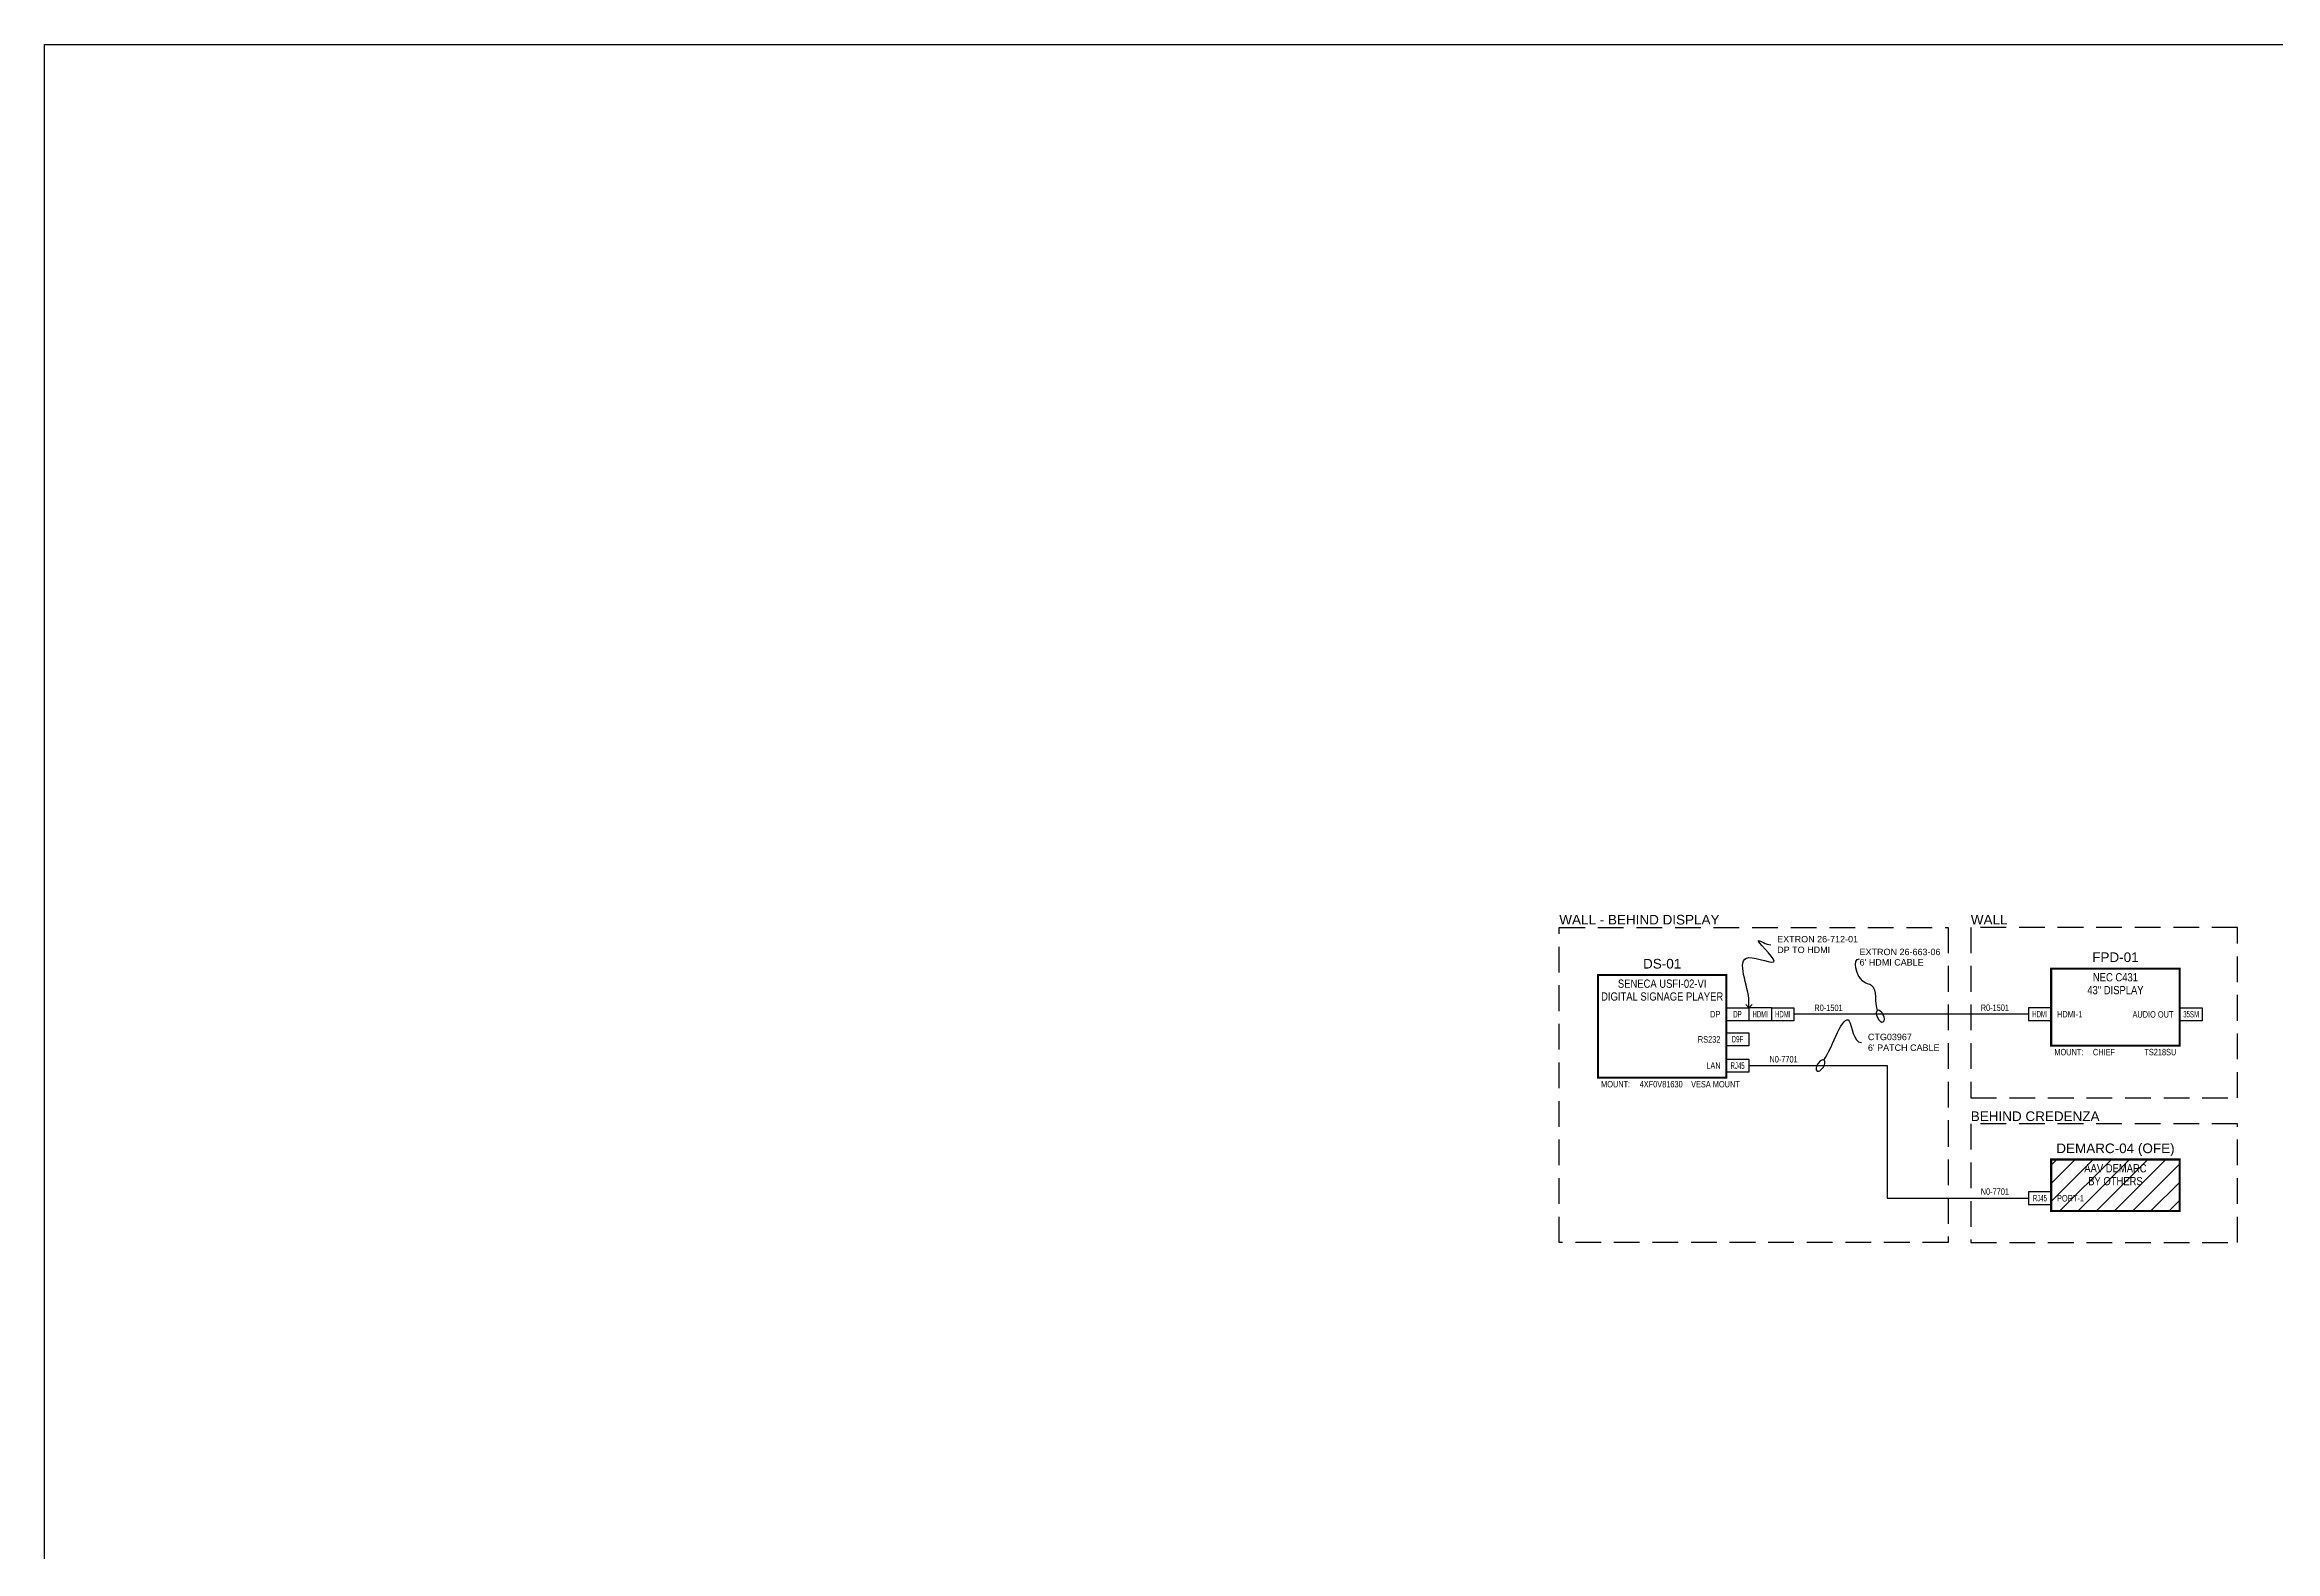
# Model space of a CAD drawing. Extents: x 0 to 120, y 0 to 39.
# Drawn here: x 36.71 to 58.39, y 14.65 to 29.3 of the extents above; entities that cross this region are included whole.
import ezdxf
from ezdxf import colors
from ezdxf.entities.mleader import LeaderData, LeaderLine
from ezdxf.enums import TextEntityAlignment as Align
from ezdxf.math import Vec2, Vec3

# ---------------------------------------------------------------- set-up
doc = ezdxf.new("R2010")
doc.units = 0
doc.header["$MEASUREMENT"] = 0
doc.linetypes.add('HIDDEN', pattern=[0.375, 0.25, -0.125])
doc.layers.get('0').update_dxf_attribs({"linetype": 'CONTINUOUS'})
doc.layers.get('DEFPOINTS').update_dxf_attribs({"linetype": 'CONTINUOUS'})
for name, color, linetype in [('AV-Func-AudL', 170, 'CONTINUOUS'), ('AV-Func-Ctrl', 210, 'CONTINUOUS'), ('AV-Func-DLAN', 214, 'CONTINUOUS'), ('AV-Func-VidD', 103, 'CONTINUOUS'), ('CABLE-NUM', 7, 'CONTINUOUS'), ('Cable_Riser', 7, 'HIDDEN'), ('DEVICE-NUM', 7, 'CONTINUOUS')]:
    doc.layers.add(name, color=color, linetype=linetype)
doc.styles.add('Cable Number', font='ARIALN.TTF')
doc.styles.add('Connection Detail', font='swisscl.ttf')
doc.styles.add('DimText', font='romans.shx')
doc.styles.add('NARROW', font='ARIALN.TTF')
doc.styles.get("Standard").update_dxf_attribs({"font": 'arial.ttf'})
doc.styles.add('Standard 2', font='arial.ttf', dxfattribs={"height": 0.0625})

# ---------------------------------------------------------------- blocks, each defined once
blk = doc.blocks.new('*U124')
at = {"style": 'NARROW'}
blk.add_text('MOUNT:', height=0.0625, dxfattribs=at).set_placement((0.03125, -0.09375))
for tag, p in [('MOUNT-MFG1', (0.40625, -0.09375)), ('MOUNT-MODEL1', (0.90625, -0.09375))]:
    blk.add_attdef(tag, p, '', height=0.0625, dxfattribs=at)
blk = doc.blocks.new('*U45')
for p, q in [((0, 0.062), (0.219, 0.062)), ((0.031, 0.062), (0.188, 0.062)), ((0.219, -0.063), (0, -0.063)), ((0.188, -0.063), (0.031, -0.063))]:
    blk.add_line(p, q)
for points in [[(0, 0.062), (0, -0.063)], [(0.219, 0.062), (0.219, -0.063)]]:
    blk.add_lwpolyline(points)
at = {"style": 'DimText'}
blk.add_text('KMM V1.0 (C)', height=9.999999999999999e-52, dxfattribs=at).set_placement((0.219, 0.062))
at = {"style": 'Connection Detail', "width": 0.75}
blk.add_attdef('CONNECTOR', text='', height=0.0625, dxfattribs=at).set_placement((0.106, 0), align=Align.MIDDLE_CENTER)
at = {"style": 'Connection Detail'}
blk.add_attdef('CON-DETAIL', text='', height=0.0625, dxfattribs=at).set_placement((0.281, -0.116), align=Align.TOP_LEFT)
at = {"layer": 'CABLE-NUM', "style": 'NARROW'}
blk.add_attdef('DEVICE', text='', height=0.0625, dxfattribs=at).set_placement((-0.063, 0.031), align=Align.TOP_RIGHT)
blk = doc.blocks.new('*U123')
at = {"const_width": 0.02}
blk.add_lwpolyline([(0, 0.382), (1.25, 0.382), (1.25, -0.368), (0, -0.368)], close=True, dxfattribs=at)
for p in [(1.25, 0), (1.25, -0.25)]:
    blk.add_point(p)
at = {"layer": 'DEFPOINTS'}
for p in [(0, 0), (0, -0.25)]:
    blk.add_point(p, dxfattribs=at)
blk.add_attdef('DEVICE', text='', height=0.0938).set_placement((0.625, 0.444), align=Align.CENTER)
at = {"style": 'NARROW'}
for tag, p in [('MODEL', (0.625, 0.257)), ('DESC', (0.625, 0.132))]:
    blk.add_attdef(tag, text='', height=0.08, dxfattribs=at).set_placement(p, align=Align.CENTER)
for tag, p in [('INPUT1', (0.062, 0.007)), ('INPUT2', (0.062, -0.243))]:
    blk.add_attdef(tag, text='', height=0.0625, dxfattribs=at).set_placement(p, align=Align.MIDDLE_LEFT)
for tag, p in [('OUTPUT1', (1.187, 0.007)), ('OUTPUT2', (1.187, -0.243))]:
    blk.add_attdef(tag, text='', height=0.0625, dxfattribs=at).set_placement(p, align=Align.MIDDLE_RIGHT)
blk = doc.blocks.new('Connector-G')
for p, q in [((0, 0.062), (-0.219, 0.062)), ((-0.031, 0.062), (-0.188, 0.062)), ((-0.219, -0.062), (0, -0.062)), ((-0.188, -0.062), (-0.031, -0.062))]:
    blk.add_line(p, q)
for points in [[(-0.219, 0.062), (-0.219, -0.062)], [(0, 0.062), (0, -0.062)]]:
    blk.add_lwpolyline(points)
at = {"style": 'DimText'}
blk.add_text('KMM V1.0 (C)', height=9.999999999999999e-52, dxfattribs=at).set_placement((-0.219, 0.062))
at = {"style": 'Connection Detail', "width": 0.75}
blk.add_attdef('CONNECTOR', text='', height=0.0625, dxfattribs=at).set_placement((-0.109, 0), align=Align.MIDDLE_CENTER)
at = {"style": 'Connection Detail'}
blk.add_attdef('CON-DETAIL', text='', height=0.0625, dxfattribs=at).set_placement((-0.281, -0.116), align=Align.TOP_RIGHT)
at = {"layer": 'CABLE-NUM', "style": 'NARROW'}
blk.add_attdef('DEVICE', text='', height=0.0625, dxfattribs=at).set_placement((0.062, 0.031), align=Align.TOP_LEFT)
blk = doc.blocks.new('*U122')
at = {"const_width": 0.02}
blk.add_lwpolyline([(0, 0.382), (1.25, 0.382), (1.25, -0.618), (0, -0.618)], close=True, dxfattribs=at)
for p in [(1.25, 0.007), (1.25, -0.243), (1.25, -0.493)]:
    blk.add_point(p)
at = {"layer": 'DEFPOINTS'}
for p in [(0, 0), (0, -0.25), (0, -0.5)]:
    blk.add_point(p, dxfattribs=at)
blk.add_attdef('DEVICE', text='', height=0.0938).set_placement((0.625, 0.444), align=Align.CENTER)
at = {"style": 'NARROW'}
for tag, p in [('MODEL', (0.625, 0.257)), ('DESC', (0.625, 0.132))]:
    blk.add_attdef(tag, text='', height=0.08, dxfattribs=at).set_placement(p, align=Align.CENTER)
for tag, p in [('INPUT1', (0.062, 0.007)), ('INPUT2', (0.062, -0.243)), ('INPUT3', (0.062, -0.493))]:
    blk.add_attdef(tag, text='', height=0.0625, dxfattribs=at).set_placement(p, align=Align.MIDDLE_LEFT)
for tag, p in [('OUTPUT1', (1.187, 0.007)), ('OUTPUT2', (1.187, -0.243)), ('OUTPUT3', (1.187, -0.493))]:
    blk.add_attdef(tag, text='', height=0.0625, dxfattribs=at).set_placement(p, align=Align.MIDDLE_RIGHT)
blk = doc.blocks.new('*U31')
for p, q in [((0, 0.062), (0.219, 0.062)), ((0.031, 0.062), (0.188, 0.062)), ((0.219, -0.063), (0, -0.063)), ((0.188, -0.063), (0.031, -0.063))]:
    blk.add_line(p, q)
for points in [[(0, 0.062), (0, -0.063)], [(0.219, 0.062), (0.219, -0.063)]]:
    blk.add_lwpolyline(points)
at = {"style": 'DimText'}
blk.add_text('KMM V1.0 (C)', height=9.999999999999999e-52, dxfattribs=at).set_placement((0.219, 0.062))
at = {"style": 'Connection Detail', "width": 0.75}
blk.add_attdef('CONNECTOR', text='', height=0.0625, dxfattribs=at).set_placement((0.106, 0), align=Align.MIDDLE_CENTER)
at = {"style": 'Connection Detail'}
blk.add_attdef('CON-DETAIL', text='', height=0.0625, dxfattribs=at).set_placement((0.281, -0.116), align=Align.TOP_LEFT)
at = {"layer": 'CABLE-NUM', "style": 'NARROW'}
blk.add_attdef('DEVICE', text='', height=0.0625, dxfattribs=at).set_placement((-0.063, 0.031), align=Align.TOP_RIGHT)
blk = doc.blocks.new('*U126')
for p, q in [((0, 0.062), (0.219, 0.062)), ((0.031, 0.062), (0.188, 0.062)), ((0.219, -0.063), (0, -0.063)), ((0.188, -0.063), (0.031, -0.063))]:
    blk.add_line(p, q)
for points in [[(0, 0.062), (0, -0.063)], [(0.219, 0.062), (0.219, -0.063)]]:
    blk.add_lwpolyline(points)
at = {"style": 'DimText'}
blk.add_text('KMM V1.0 (C)', height=9.999999999999999e-52, dxfattribs=at).set_placement((0.219, 0.062))
at = {"style": 'Connection Detail', "width": 0.75}
blk.add_attdef('CONNECTOR', text='', height=0.0625, dxfattribs=at).set_placement((0.106, 0), align=Align.MIDDLE_CENTER)
at = {"style": 'Connection Detail'}
blk.add_attdef('CON-DETAIL', text='', height=0.0625, dxfattribs=at).set_placement((0.281, -0.116), align=Align.TOP_LEFT)
at = {"layer": 'CABLE-NUM', "style": 'NARROW'}
blk.add_attdef('DEVICE', text='', height=0.0625, dxfattribs=at).set_placement((-0.063, 0.031), align=Align.TOP_RIGHT)
blk = doc.blocks.new('*U125')
at = {"const_width": 0.02}
blk.add_lwpolyline([(0, 0.382), (1.25, 0.382), (1.25, -0.118), (0, -0.118)], close=True, dxfattribs=at)
blk.add_point((1.25, 0.007))
at = {"layer": 'DEFPOINTS'}
blk.add_point((0, 0), dxfattribs=at)
blk.add_attdef('DEVICE', text='', height=0.0938).set_placement((0.625, 0.444), align=Align.CENTER)
at = {"style": 'NARROW'}
for tag, p in [('MODEL', (0.625, 0.257)), ('DESC', (0.625, 0.132))]:
    blk.add_attdef(tag, text='', height=0.08, dxfattribs=at).set_placement(p, align=Align.CENTER)
blk.add_attdef('INPUT1', text='', height=0.0625, dxfattribs=at).set_placement((0.062, 0.007), align=Align.MIDDLE_LEFT)
blk.add_attdef('OUTPUT1', text='', height=0.0625, dxfattribs=at).set_placement((1.187, 0.007), align=Align.MIDDLE_RIGHT)
blk = doc.blocks.new('*U60')
for p, q in [((0, 0.062), (-0.219, 0.062)), ((-0.031, 0.062), (-0.188, 0.062)), ((-0.219, -0.063), (0, -0.063)), ((-0.188, -0.063), (-0.031, -0.063))]:
    blk.add_line(p, q)
for points in [[(-0.219, 0.062), (-0.219, -0.063)], [(0, 0.062), (0, -0.063)]]:
    blk.add_lwpolyline(points)
at = {"style": 'DimText'}
blk.add_text('KMM V1.0 (C)', height=9.999999999999999e-52, dxfattribs=at).set_placement((-0.219, 0.062))
at = {"style": 'Connection Detail', "width": 0.75}
blk.add_attdef('CONNECTOR', text='', height=0.0625, dxfattribs=at).set_placement((-0.109, 0), align=Align.MIDDLE_CENTER)
at = {"style": 'Connection Detail'}
blk.add_attdef('CON-DETAIL', text='', height=0.0625, dxfattribs=at).set_placement((-0.281, -0.116), align=Align.TOP_RIGHT)
at = {"layer": 'CABLE-NUM', "style": 'NARROW'}
blk.add_attdef('DEVICE', text='', height=0.0625, dxfattribs=at).set_placement((0.062, 0.031), align=Align.TOP_LEFT)
blk = doc.blocks.new('Cable_Number')
at = {"layer": 'CABLE-NUM', "style": 'Cable Number'}
blk.add_attdef('CABLE-NUM', text='', height=0.0625, dxfattribs=at).set_placement((-0.328, 0.063), align=Align.MIDDLE_CENTER)
blk = doc.blocks.new('*U29')
at = {"layer": 'CABLE-NUM', "style": 'Cable Number'}
blk.add_attdef('CABLE-NUM', text='', height=0.0625, dxfattribs=at).set_placement((0.336, 0.062), align=Align.MIDDLE_CENTER)
blk = doc.blocks.new('*U30')
at = {"layer": 'CABLE-NUM', "style": 'Cable Number'}
blk.add_attdef('CABLE-NUM', text='', height=0.0625, dxfattribs=at).set_placement((-0.328, 0.063), align=Align.MIDDLE_CENTER)
blk = doc.blocks.new('BOTTOM TEXT')
at = {"style": 'NARROW'}
blk.add_text('MOUNT:', height=0.0625, dxfattribs=at).set_placement((0.03125, -0.09375))
for tag, p in [('MOUNT-MFG1', (0.40625, -0.09375)), ('MOUNT-MODEL1', (0.90625, -0.09375))]:
    blk.add_attdef(tag, p, '', height=0.0625, dxfattribs=at)
blk = doc.blocks.new('*U121')
at = {"color": 0, "extrusion": (0, 0, -1)}
blk.add_ellipse((0, 0), major_axis=(0.028, -0.0559), ratio=0.5, dxfattribs=at)
at = {"linetype": 'ByBlock', "lineweight": -2, "start_tangent": (-0.371391, 0.928477), "end_tangent": (1, 0)}
blk.add_spline([(-0.026, 0.055), (-0.082, 0.296), (-0.17, 0.34), (-0.201, 0.557)], degree=3, dxfattribs=at)
at = {"style": 'Standard 2'}
for tag, p in [('MODEL-C', (-0.201, 0.593)), ('DESC-C', (-0.201, 0.492))]:
    blk.add_attdef(tag, p, '', height=0.0625, dxfattribs=at)
blk = doc.blocks.new('_Open90')
at = {"color": 0, "linetype": 'ByBlock', "lineweight": -2}
for p, q in [((0, 0), (-1, 0)), ((-0.5, 0.5), (0, 0)), ((0, 0), (-0.5, -0.5))]:
    blk.add_line(p, q, dxfattribs=at)
blk = doc.blocks.new('ellipse')
at = {"color": 0, "extrusion": (0, 0, -1)}
blk.add_ellipse((0, 0), major_axis=(1, 0), ratio=0.5, dxfattribs=at)

msp = doc.modelspace()

# ---------------------------------------------------------------- hatches: boundary and pattern name
h = msp.add_hatch()
h.set_pattern_fill('ANSI31', color=256)
h.set_pattern_definition([(45, (36.8762, -0.40106), (-0.08838835, 0.08838835), [])])
h.paths.add_polyline_path([(56.212, 18.46), (57.462, 18.46), (57.462, 17.96), (56.212, 17.96)])
h.paths.add_polyline_path([(56.232, 18.464), (57.443, 18.464), (57.443, 18.648), (56.232, 18.648)], flags=9)
h.paths.add_polyline_path([(56.514, 18.313), (57.161, 18.313), (57.161, 18.437), (56.514, 18.437)], flags=24)
h.paths.add_polyline_path([(56.552, 18.188), (57.123, 18.188), (57.123, 18.312), (56.552, 18.312)], flags=24)

# ---------------------------------------------------------------- linework, layer by layer
at = {"layer": 'AV-Func-DLAN'}
msp.add_lwpolyline([(53.275, 19.373), (54.618, 19.373), (54.618, 18.085), (55.993, 18.085)], dxfattribs=at)
at = {"layer": 'AV-Func-VidD'}
msp.add_lwpolyline([(55.993, 19.873), (53.712, 19.873)], dxfattribs=at)
at = {"layer": 'Cable_Riser'}
for points in [[(51.431, 20.717), (55.212, 20.717), (55.212, 18.835), (55.212, 18.835), (55.212, 17.654), (51.431, 17.654), (51.431, 17.654)], [(55.431, 20.717), (55.431, 19.06), (58.025, 19.06), (58.025, 20.717), (55.431, 20.717)], [(55.431, 18.806), (55.431, 17.654), (58.025, 17.654), (58.025, 18.806), (55.431, 18.806)]]:
    msp.add_lwpolyline(points, close=True, dxfattribs=at)
at = {"layer": 'DEFPOINTS'}
msp.add_lwpolyline([(36.708, 29.3), (73.408, 29.3), (73.408, 0), (36.708, 0)], close=True, dxfattribs=at)

# ---------------------------------------------------------------- block references
ref = msp.add_blockref('*U122', (51.806, 19.873))
ref.add_attrib('DEVICE', 'DS-01', dxfattribs={"height": 0.0938}).set_placement((52.431, 20.317), align=Align.CENTER)
ref.add_attrib('MODEL', 'SENECA USFI-02-VI', dxfattribs={"height": 0.08, "style": 'NARROW'}).set_placement((52.431, 20.13), align=Align.CENTER)
ref.add_attrib('DESC', 'DIGITAL SIGNAGE PLAYER', dxfattribs={"height": 0.08, "style": 'NARROW'}).set_placement((52.431, 20.005), align=Align.CENTER)
for name, p, values in [('*U121', (54.551, 19.854), {'MODEL-C': 'EXTRON 26-663-06', 'DESC-C': "6' HDMI CABLE"}), ('*U124', (56.212, 19.567), {'MOUNT-MFG1': 'CHIEF', 'MOUNT-MODEL1': 'TS218SU'}), ('BOTTOM TEXT', (51.806, 19.255), {'MOUNT-MFG1': '4XF0V81630', 'MOUNT-MODEL1': 'VESA MOUNT'})]:
    msp.add_blockref(name, p).add_auto_attribs(values)
ref = msp.add_blockref('*U123', (56.212, 19.935))
ref.add_attrib('DEVICE', 'FPD-01', dxfattribs={"height": 0.0938}).set_placement((56.837, 20.38), align=Align.CENTER)
ref.add_attrib('MODEL', 'NEC C431', dxfattribs={"height": 0.08, "style": 'NARROW'}).set_placement((56.837, 20.192), align=Align.CENTER)
ref.add_attrib('DESC', '43" DISPLAY', dxfattribs={"height": 0.08, "style": 'NARROW'}).set_placement((56.837, 20.067), align=Align.CENTER)
ref = msp.add_blockref('*U125', (56.212, 18.078))
ref.add_attrib('DEVICE', 'DEMARC-04 (OFE)', dxfattribs={"height": 0.09375}).set_placement((56.837, 18.522), align=Align.CENTER)
ref.add_attrib('MODEL', 'AAV DEMARC', dxfattribs={"height": 0.08, "style": 'NARROW'}).set_placement((56.837, 18.335), align=Align.CENTER)
ref.add_attrib('DESC', 'BY OTHERS', dxfattribs={"height": 0.08, "style": 'NARROW'}).set_placement((56.837, 18.21), align=Align.CENTER)
at = {"layer": 'AV-Func-AudL'}
ref = msp.add_blockref('*U45', (57.462, 19.873), dxfattribs=at)
ref.add_attrib('CONNECTOR', '35SM', dxfattribs={"layer": '0', "height": 0.0625, "style": 'Connection Detail', "width": 0.75}).set_placement((57.573, 19.873), align=Align.MIDDLE_CENTER)
ref.add_attrib('DEVICE_001', 'AUDIO OUT', (57.003, 19.84), dxfattribs={"layer": 'CABLE-NUM', "height": 0.0625, "style": 'NARROW'})
at = {"layer": 'AV-Func-Ctrl'}
ref = msp.add_blockref('*U31', (53.056, 19.63), dxfattribs=at)
ref.add_attrib('CONNECTOR', 'D9F', dxfattribs={"layer": '0', "height": 0.0625, "style": 'Connection Detail', "width": 0.75}).set_placement((53.163, 19.63), align=Align.MIDDLE_CENTER)
ref.add_attrib('DEVICE_001', 'RS232', (52.778, 19.597), dxfattribs={"layer": 'CABLE-NUM', "height": 0.0625, "style": 'NARROW'})
at = {"layer": 'AV-Func-DLAN'}
ref = msp.add_blockref('*U126', (53.056, 19.373), dxfattribs=at)
ref.add_attrib('CONNECTOR', 'RJ45', dxfattribs={"layer": '0', "height": 0.0625, "style": 'Connection Detail', "width": 0.75}).set_placement((53.164, 19.373), align=Align.MIDDLE_CENTER)
ref.add_attrib('DEVICE_001', 'LAN', (52.86, 19.342), dxfattribs={"layer": 'CABLE-NUM', "height": 0.0625, "style": 'NARROW'})
ref = msp.add_blockref('*U60', (56.212, 18.085), dxfattribs=at)
ref.add_attrib('CONNECTOR', 'RJ45', dxfattribs={"layer": '0', "height": 0.0625, "style": 'Connection Detail', "width": 0.75}).set_placement((56.103, 18.085), align=Align.MIDDLE_CENTER)
ref.add_attrib('DEVICE_001', 'PORT-1', (56.269, 18.052), dxfattribs={"layer": 'CABLE-NUM', "height": 0.0625, "style": 'NARROW'})
at = {"layer": 'AV-Func-VidD'}
ref = msp.add_blockref('*U31', (53.056, 19.873), dxfattribs=at)
ref.add_attrib('CONNECTOR', 'DP', dxfattribs={"layer": '0', "height": 0.0625, "style": 'Connection Detail', "width": 0.75}).set_placement((53.163, 19.873), align=Align.MIDDLE_CENTER)
ref.add_attrib('DEVICE_001', 'DP', (52.897, 19.842), dxfattribs={"layer": 'CABLE-NUM', "height": 0.0625, "style": 'NARROW'})
msp.add_blockref('Connector-G', (53.493, 19.873), dxfattribs=at).add_auto_attribs({'CONNECTOR': 'HDMI'})
ref = msp.add_blockref('*U45', (53.493, 19.873), dxfattribs=at)
ref.add_attrib('CONNECTOR', 'HDMI', dxfattribs={"layer": '0', "height": 0.0625, "style": 'Connection Detail', "width": 0.75}).set_placement((53.603, 19.873), align=Align.MIDDLE_CENTER)
ref = msp.add_blockref('Connector-G', (56.212, 19.873), dxfattribs=at)
ref.add_attrib('CONNECTOR', 'HDMI', dxfattribs={"layer": '0', "height": 0.0625, "style": 'Connection Detail', "width": 0.75}).set_placement((56.103, 19.873), align=Align.MIDDLE_CENTER)
ref.add_attrib('DEVICE_001', 'HDMI-1', (56.269, 19.841), dxfattribs={"layer": 'DEVICE-NUM', "height": 0.0625, "style": 'NARROW'})
at = {"layer": 'CABLE-NUM'}
for name, p in [('*U29', (53.712, 19.873)), ('*U30', (55.993, 19.873))]:
    msp.add_blockref(name, p, dxfattribs=at).add_auto_attribs({'CABLE-NUM': 'R0-1501'})
at = {"layer": 'CABLE-NUM', "color": 242, "true_color": 0xcd2027}
ref = msp.add_blockref('*U29', (53.275, 19.373), dxfattribs=at)
ref.add_attrib('CABLE-NUM', 'N0-7701', dxfattribs={"height": 0.0625, "style": 'Cable Number'}).set_placement((53.611, 19.435), align=Align.MIDDLE_CENTER)
msp.add_blockref('Cable_Number', (55.993, 18.085), dxfattribs=at).add_auto_attribs({'CABLE-NUM': 'N0-7701'})

# ---------------------------------------------------------------- texts
for s, height, p in [('WALL - BEHIND DISPLAY', 0.09375, (51.431, 20.717)), ('WALL', 0.0938, (55.431, 20.717)), ('BEHIND CREDENZA', 0.09375, (55.431, 18.806))]:
    msp.add_text(s, height=height).set_placement(p, align=Align.BOTTOM_LEFT)

# ---------------------------------------------------------------- leaders
ml = msp.add_multileader_mtext('Standard')
ml.set_content('EXTRON 26-712-01\\PDP TO HDMI', color=256)
ml.set_leader_properties()
ml.set_arrow_properties(name='OPEN90')
ml.build(insert=Vec2(0, 0))
ml.multileader.update_dxf_attribs({"leader_type": 2, "text_left_attachment_type": 2, "text_right_attachment_type": 2, "dogleg_length": 0.36, "arrow_head_size": 0.0625})
ctx = ml.context
ctx.base_point, ctx.char_height, ctx.arrow_head_size, ctx.landing_gap_size, ctx.plane_origin = Vec3(53.486, 20.549), 0.0625, 0.0625, 0.0625, Vec3(53.275, 19.935)
ctx.left_attachment, ctx.right_attachment = 2, 2
notes = []
notes.append((ctx, [(0, (1, 1, 0), (53.126, 20.549), (1, 0), 0.36, [(0, [(53.275, 19.935), (53.272, 20.423), (53.519, 20.39), (53.367, 20.589)], 0, [])])]))
ctx.mtext.insert, ctx.mtext.flow_direction = Vec3(53.549, 20.634), 5
ml = msp.add_multileader_mtext('Standard')
ml.set_content("CTG03967\\P6' PATCH CABLE", color=256)
ml.set_leader_properties()
ml.set_arrow_properties(name='ellipse')
ml.build(insert=Vec2(0, 0))
ml.multileader.update_dxf_attribs({"leader_type": 2, "text_left_attachment_type": 2, "text_right_attachment_type": 2, "dogleg_length": 0.36, "arrow_head_size": 0.0625})
ctx = ml.context
ctx.base_point, ctx.char_height, ctx.arrow_head_size, ctx.landing_gap_size, ctx.plane_origin = Vec3(54.368, 19.598), 0.0625, 0.0625, 0.0625, Vec3(53.856, 18.73)
ctx.left_attachment, ctx.right_attachment = 2, 2
notes.append((ctx, [(0, (1, 1, 0), (54.008, 19.598), (1, 0), 0.36, [(0, [(53.97, 19.373), (54.248, 19.806)], 0, [])])]))
ctx.mtext.insert, ctx.mtext.flow_direction = Vec3(54.431, 19.683), 5
for ctx, leaders in notes:
    for number, flags, end, landing, length, lines in leaders:
        leader = LeaderData()
        leader.index, (leader.has_last_leader_line, leader.has_dogleg_vector, leader.attachment_direction) = number, flags
        leader.last_leader_point, leader.dogleg_vector, leader.dogleg_length = Vec3(end), Vec3(landing), length
        for number, points, colour, breaks in lines:
            line = LeaderLine()
            line.index, line.vertices, line.color, line.breaks = number, Vec3.list(points), colors.encode_raw_color(colour), breaks
            leader.lines.append(line)
        ctx.leaders.append(leader)

doc.saveas('drawing.dxf')
